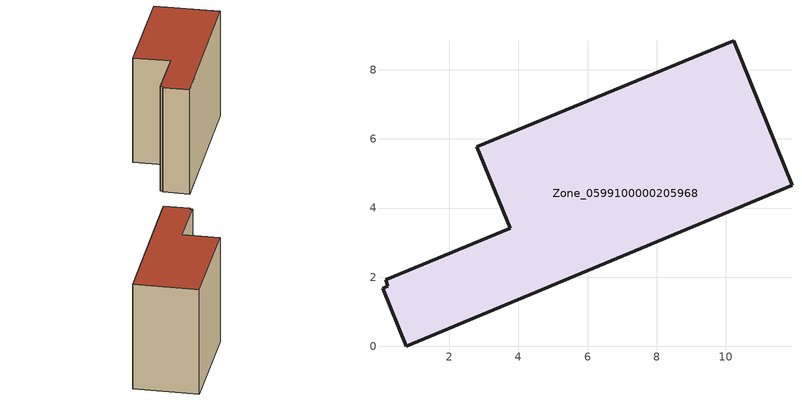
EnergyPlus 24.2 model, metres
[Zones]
Zone_0599100000205968
 floor ground (C_G): 0.07,1.68 0.22,1.74 0.16,1.93 3.77,3.41 2.8,5.77 10.22,8.84 11.91,4.66 0.76,0 z0
 wall outside (C_F): 0.76,0 11.91,4.66 10.22,8.84 2.8,5.77 3.77,3.41 0.16,1.93 0.22,1.74 0.07,1.68 0.76,0 z0:7.69
 roof outside (C_R): 0.22,1.74 0.07,1.68 0.76,0 11.91,4.66 10.22,8.84 2.8,5.77 3.77,3.41 0.16,1.93 z7.69
[BUILDING]
Pand.0599100000205968: North Axis=0; Terrain=City; Loads Convergence Tolerance Value=0.04; Temperature Convergence Tolerance Value=0.4; Solar Distribution=FullExterior; Maximum Number of Warmup Days=25; Minimum Number of Warmup Days=1
[Site:Location]
Rotterdam.The.Hague.AP_ZH_NLD Design_Conditions: Latitude=51.96; Longitude=4.45; Time Zone=1; Elevation=-4.5
[SITE:GROUNDTEMPERATURE:BUILDINGSURFACE]
18, 18, 18, 18, 18, 18, 18, 18, 18, 18, 18, 18
[MATERIAL] Thermal Absorptance=0.9; Solar Absorptance=0.7; Visible Absorptance=0.7
Name | Roughness | Thickness | Conductivity | Density | Specific Heat
G.TI.1946 | MediumSmooth | 0.15 | 1 | 540 | 1210
F.TI.1946 | Rough | 0.3 | 0.857143 | 1920 | 840
R.TI.1946 | MediumRough | 0.2 | 0.1 | 1500 | 1000
[CONSTRUCTION]
C_G: G.TI.1946
C_F: F.TI.1946
C_R: R.TI.1946
[ZONE]
Zone_0599100000205968: Type=1; Multiplier=1; Ceiling Height=Autocalculate; Volume=Autocalculate; Floor Area=autocalculate; Part of Total Floor Area=Yes
[ZONEINFILTRATION:DESIGNFLOWRATE]
Infil_Zone_0599100000205968: Zone or ZoneList or Space or SpaceList=Zone_0599100000205968; Schedule=AlwaysOn; Design Flow Rate Calculation Method=Flow/Area; Flow Rate per Floor Area=0.003; Constant Term Coefficient=1; Temperature Term Coefficient=0; Velocity Term Coefficient=0; Velocity Squared Term Coefficient=0
[HVACTEMPLATE:ZONE:IDEALLOADSAIRSYSTEM]
Zone_0599100000205968: Maximum Heating Supply Air Temperature=50; Minimum Cooling Supply Air Temperature=13; Maximum Heating Supply Air Humidity Ratio=0.0156; Minimum Cooling Supply Air Humidity Ratio=0.0077; Heating Limit=NoLimit; Cooling Limit=NoLimit; Dehumidification Control Type=ConstantSensibleHeatRatio; Cooling Sensible Heat Ratio=0.7; Dehumidification Setpoint=60; Humidification Control Type=None; Humidification Setpoint=30; Outdoor Air Method=None; Outdoor Air Flow Rate per Person=0.00944; Outdoor Air Flow Rate per Zone Floor Area=0; Outdoor Air Flow Rate per Zone=0; Demand Controlled Ventilation Type=None; Outdoor Air Economizer Type=NoEconomizer; Heat Recovery Type=None; Sensible Heat Recovery Effectiveness=0.7; Latent Heat Recovery Effectiveness=0.65
[ZONECONTROL:THERMOSTAT]
ThermostatControl_Zone_0599100000205968: Zone or ZoneList=Zone_0599100000205968; Control Type Schedule=DualSetpointControlType; Control 1=Thermostat_Zone_0599100000205968; Temperature Difference Between Cutout And Setpoint=0
[THERMOSTATSETPOINT:DUALSETPOINT]
Thermostat_Zone_0599100000205968: Heating Setpoint Temperature Schedule=HeatingSetpoint_Zone_0599100000205968; Cooling Setpoint Temperature Schedule=CoolingSetpoint_Zone_0599100000205968
[SCHEDULE:COMPACT]
HeatingSetpoint_Zone_0599100000205968: Through: 12/31, For: AllDays, Until: 24:00, 21
CoolingSetpoint_Zone_0599100000205968: Through: 12/31, For: AllDays, Until: 24:00, 24
DualSetpointControlType: Through: 12/31, For: AllDays, Until: 24:00, 4
AlwaysOn: Through: 12/31, For: AllDays, Until: 24:00, 1
